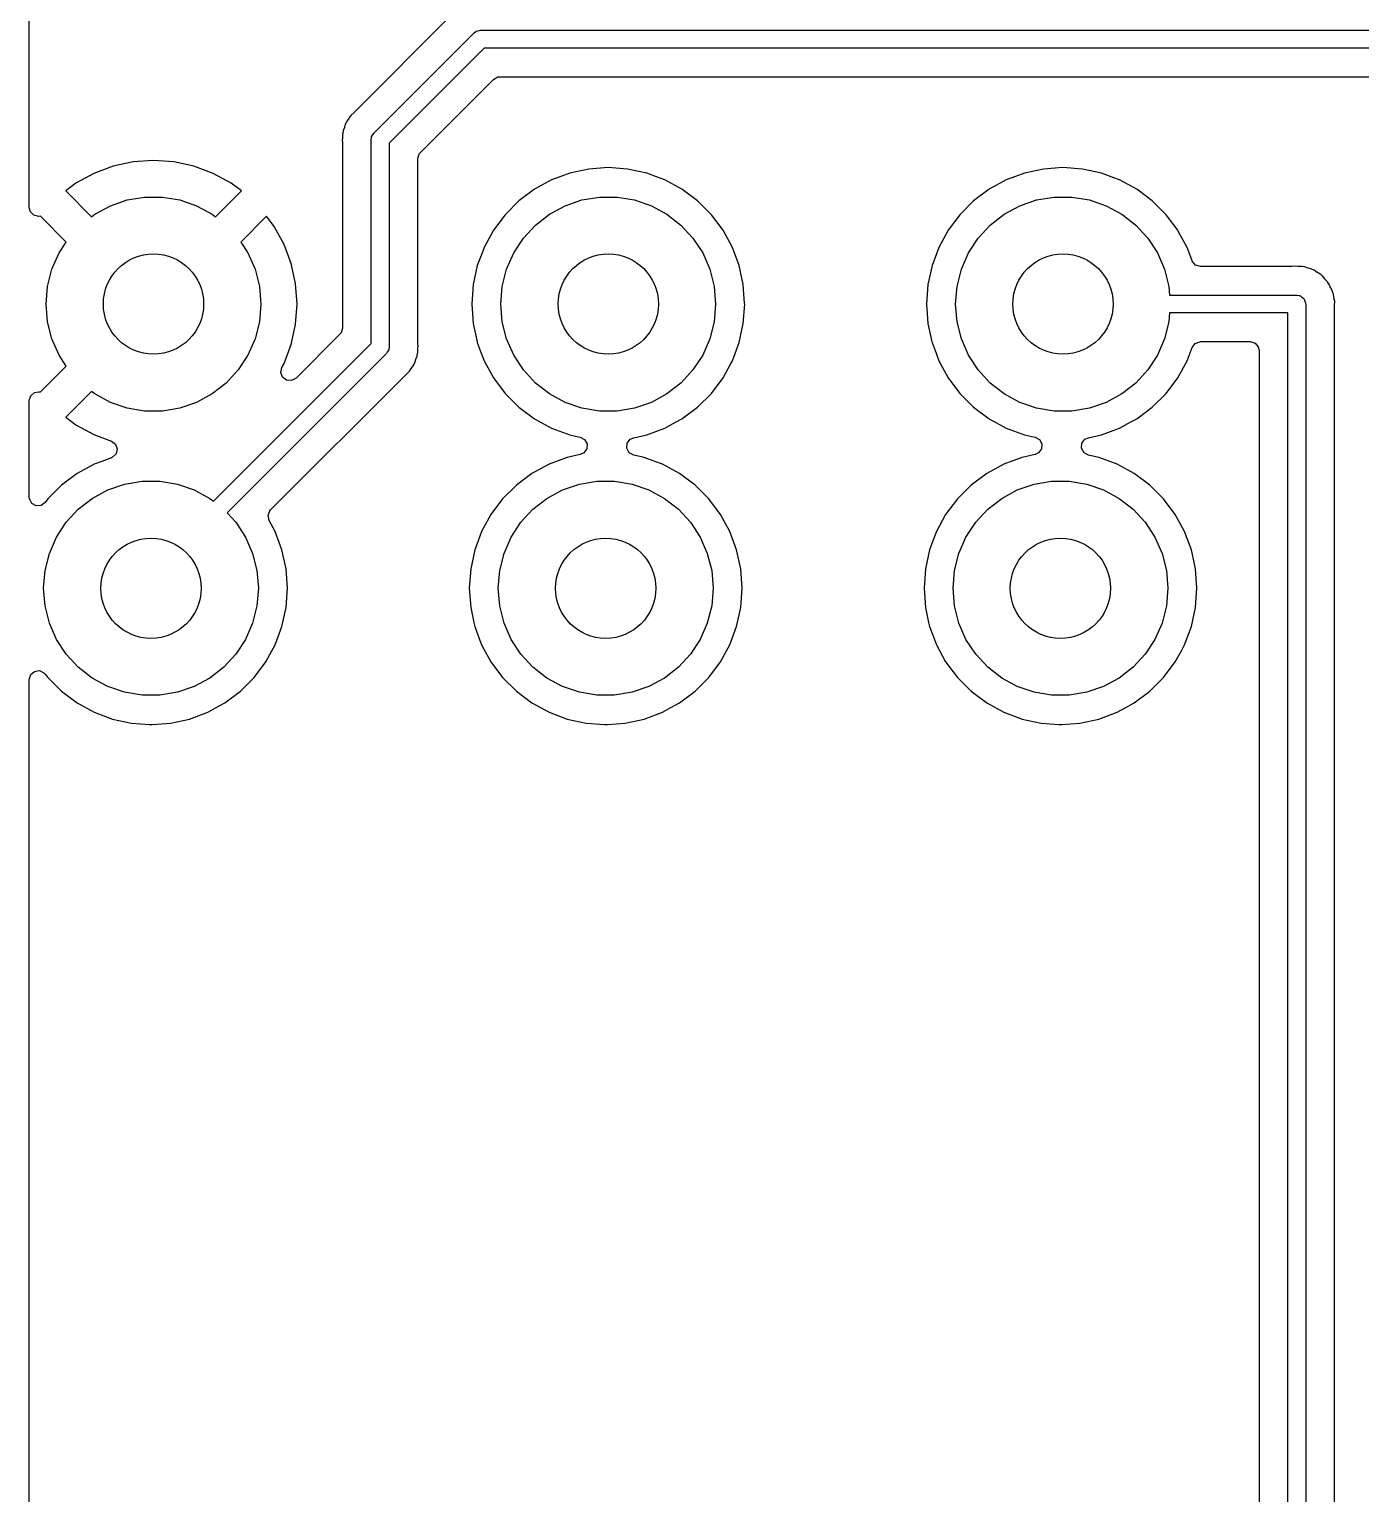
# Model space of a CAD drawing. Extents: x 0.79 to 7.48, y -4.92 to -0.79.
# Drawn here: x 0.787 to 1.519, y -4.237 to -3.432 of the extents above; entities that cross this region are included whole.
import ezdxf

# ---------------------------------------------------------------- set-up
doc = ezdxf.new("R2010")
doc.units = 0
doc.header["$MEASUREMENT"] = 0
doc.layers.add('BLACK', color=7, linetype='CONTINUOUS')

msp = doc.modelspace()

# ---------------------------------------------------------------- linework, layer by layer
at = {"layer": 'BLACK', "linetype": 'CONTINUOUS'}
for p, q in [((0.78742, -3.52958), (0.78742, -2.992)), ((1.01926, -3.42393), (0.96594, -3.47725)), ((0.97684, -3.48865), (1.03195, -3.43353)), ((1.03195, -3.43353), (1.03266, -3.433)), ((1.03266, -3.433), (1.03277, -3.43287)), ((1.03277, -3.43287), (1.03288, -3.43284)), ((1.03288, -3.43284), (1.03307, -3.43269)), ((1.03307, -3.43269), (1.03426, -3.43243)), ((1.03426, -3.43243), (1.03543, -3.43209)), ((1.03543, -3.43209), (1.55118, -3.43209)), ((1.03747, -3.44193), (0.98524, -3.49416)), ((1.54914, -3.44193), (1.03747, -3.44193)), ((1.00243, -3.49927), (1.04257, -3.45913)), ((1.04257, -3.45913), (1.04499, -3.45781)), ((1.04499, -3.45781), (1.04602, -3.4577)), ((1.04602, -3.4577), (1.54059, -3.4577)), ((0.96412, -3.47895), (0.96325, -3.48036)), ((0.96594, -3.47725), (0.96412, -3.47895)), ((0.96003, -3.48718), (0.95996, -3.48783)), ((0.96063, -3.48564), (0.96003, -3.48718)), ((0.96003, -3.48718), (0.96003, -3.48718)), ((0.96071, -3.4854), (0.96063, -3.48564)), ((0.96116, -3.48381), (0.96071, -3.4854)), ((0.9615, -3.48325), (0.96116, -3.48381)), ((0.96116, -3.48381), (0.96116, -3.48381)), ((0.96187, -3.4825), (0.9615, -3.48325)), ((0.96211, -3.48189), (0.96187, -3.4825)), ((0.96311, -3.48057), (0.96211, -3.48189)), ((0.96211, -3.48189), (0.96211, -3.48189)), ((0.96325, -3.48036), (0.96311, -3.48057)), ((0.95961, -3.49119), (0.95944, -3.49284)), ((0.95944, -3.49284), (0.95944, -3.49284)), ((0.95944, -3.49284), (0.95956, -3.49348)), ((0.95956, -3.49348), (0.95963, -3.49431)), ((0.95963, -3.49094), (0.95961, -3.49119)), ((0.9598, -3.48865), (0.95963, -3.48928)), ((0.95963, -3.48928), (0.95963, -3.49094)), ((0.95963, -3.49431), (0.95963, -3.59587)), ((0.95996, -3.48783), (0.9598, -3.48865)), ((0.97539, -3.49213), (0.97552, -3.49126)), ((0.97539, -3.60442), (0.97539, -3.49213)), ((0.97551, -3.49108), (0.97556, -3.49099)), ((0.97552, -3.49126), (0.97551, -3.49108)), ((0.97556, -3.49099), (0.97559, -3.49074)), ((0.97559, -3.49074), (0.97625, -3.48971)), ((0.97625, -3.48971), (0.97684, -3.48865)), ((0.98524, -3.49416), (0.98524, -3.60646)), ((1.001, -3.50272), (1.00178, -3.50008)), ((1.001, -3.60427), (1.001, -3.50272)), ((1.00178, -3.50008), (1.00243, -3.49927)), ((0.82291, -3.51087), (0.81303, -3.51627)), ((0.83347, -3.50693), (0.82291, -3.51087)), ((0.84447, -3.50454), (0.83347, -3.50693)), ((0.85571, -3.50374), (0.84447, -3.50454)), ((0.86694, -3.50454), (0.85571, -3.50374)), ((0.85571, -3.50374), (0.85571, -3.50374)), ((0.87795, -3.50693), (0.86694, -3.50454)), ((0.8885, -3.51087), (0.87795, -3.50693)), ((0.89839, -3.51627), (0.8885, -3.51087)), ((0.8885, -3.51087), (0.8885, -3.51087)), ((1.08457, -3.5107), (1.07956, -3.51257)), ((1.08458, -3.5107), (1.08457, -3.5107)), ((1.08457, -3.5107), (1.08457, -3.5107)), ((1.09503, -3.50843), (1.08458, -3.5107)), ((1.10571, -3.50766), (1.09503, -3.50843)), ((1.09503, -3.50843), (1.09503, -3.50843)), ((1.11638, -3.50843), (1.10571, -3.50766)), ((1.10571, -3.50766), (1.10571, -3.50766)), ((1.12684, -3.5107), (1.11638, -3.50843)), ((1.11638, -3.50843), (1.11638, -3.50843)), ((1.13374, -3.51328), (1.12684, -3.5107)), ((1.12684, -3.5107), (1.12684, -3.5107)), ((1.12684, -3.5107), (1.12684, -3.5107)), ((1.33457, -3.5107), (1.32956, -3.51257)), ((1.33458, -3.5107), (1.33457, -3.5107)), ((1.33457, -3.5107), (1.33457, -3.5107)), ((1.34503, -3.50843), (1.33458, -3.5107)), ((1.35571, -3.50766), (1.34503, -3.50843)), ((1.34503, -3.50843), (1.34503, -3.50843)), ((1.36638, -3.50843), (1.35571, -3.50766)), ((1.35571, -3.50766), (1.35571, -3.50766)), ((1.37684, -3.5107), (1.36638, -3.50843)), ((1.36638, -3.50843), (1.36638, -3.50843)), ((1.38374, -3.51328), (1.37684, -3.5107)), ((1.37684, -3.5107), (1.37684, -3.5107)), ((1.37684, -3.5107), (1.37684, -3.5107)), ((0.81303, -3.51627), (0.80742, -3.52047)), ((0.81303, -3.51627), (0.81303, -3.51627)), ((0.904, -3.52047), (0.89839, -3.51627)), ((0.89839, -3.51627), (0.89839, -3.51627)), ((1.07455, -3.51444), (1.06515, -3.51957)), ((1.07956, -3.51257), (1.07455, -3.51444)), ((1.13687, -3.51444), (1.13374, -3.51328)), ((1.14626, -3.51957), (1.13687, -3.51444)), ((1.13687, -3.51444), (1.13687, -3.51444)), ((1.32455, -3.51444), (1.31515, -3.51957)), ((1.32956, -3.51257), (1.32455, -3.51444)), ((1.38687, -3.51444), (1.38374, -3.51328)), ((1.39626, -3.51957), (1.38687, -3.51444)), ((1.38687, -3.51444), (1.38687, -3.51444)), ((0.80742, -3.52047), (0.80742, -3.52047)), ((0.80742, -3.52047), (0.8216, -3.53465)), ((0.83199, -3.5286), (0.84121, -3.52543)), ((0.84121, -3.52543), (0.85083, -3.52382)), ((0.85083, -3.52382), (0.86059, -3.52382)), ((0.86059, -3.52382), (0.87021, -3.52543)), ((0.87021, -3.52543), (0.87943, -3.5286)), ((0.88982, -3.53465), (0.904, -3.52047)), ((0.904, -3.52047), (0.904, -3.52047)), ((1.05658, -3.52599), (1.04902, -3.53355)), ((1.06515, -3.51957), (1.05658, -3.52599)), ((1.05658, -3.52599), (1.05658, -3.52599)), ((1.06515, -3.51957), (1.06515, -3.51957)), ((1.08199, -3.5286), (1.09121, -3.52543)), ((1.09121, -3.52543), (1.10083, -3.52382)), ((1.10083, -3.52382), (1.11059, -3.52382)), ((1.11059, -3.52382), (1.12021, -3.52543)), ((1.12021, -3.52543), (1.12943, -3.5286)), ((1.15483, -3.52599), (1.14626, -3.51957)), ((1.14626, -3.51957), (1.14626, -3.51957)), ((1.14626, -3.51957), (1.14626, -3.51957)), ((1.1624, -3.53355), (1.15483, -3.52599)), ((1.15483, -3.52599), (1.15483, -3.52599)), ((1.15483, -3.52599), (1.15483, -3.52599)), ((1.30658, -3.52599), (1.29902, -3.53355)), ((1.31515, -3.51957), (1.30658, -3.52599)), ((1.30658, -3.52599), (1.30658, -3.52599)), ((1.31515, -3.51957), (1.31515, -3.51957)), ((1.33199, -3.5286), (1.34121, -3.52543)), ((1.34121, -3.52543), (1.35083, -3.52382)), ((1.35083, -3.52382), (1.36059, -3.52382)), ((1.36059, -3.52382), (1.37021, -3.52543)), ((1.37021, -3.52543), (1.37943, -3.5286)), ((1.40483, -3.52599), (1.39626, -3.51957)), ((1.39626, -3.51957), (1.39626, -3.51957)), ((1.39626, -3.51957), (1.39626, -3.51957)), ((1.4124, -3.53355), (1.40483, -3.52599)), ((1.40483, -3.52599), (1.40483, -3.52599)), ((1.40483, -3.52599), (1.40483, -3.52599)), ((0.78802, -3.53192), (0.78742, -3.52958)), ((0.78996, -3.53386), (0.78802, -3.53192)), ((0.79265, -3.53445), (0.78996, -3.53386)), ((0.7935, -3.53439), (0.79265, -3.53445)), ((0.80769, -3.54858), (0.7935, -3.53439)), ((0.8216, -3.53465), (0.82341, -3.53324)), ((0.82341, -3.53324), (0.83199, -3.5286)), ((0.87943, -3.5286), (0.88801, -3.53324)), ((0.88801, -3.53324), (0.88982, -3.53465)), ((0.91792, -3.53439), (0.90373, -3.54858)), ((0.92212, -3.54), (0.91792, -3.53439)), ((1.04902, -3.53355), (1.0426, -3.54212)), ((1.04902, -3.53355), (1.04902, -3.53355)), ((1.06571, -3.53923), (1.07341, -3.53324)), ((1.07341, -3.53324), (1.08199, -3.5286)), ((1.12943, -3.5286), (1.13801, -3.53324)), ((1.13801, -3.53324), (1.14571, -3.53923)), ((1.16881, -3.54212), (1.1624, -3.53355)), ((1.1624, -3.53355), (1.1624, -3.53355)), ((1.1624, -3.53355), (1.1624, -3.53355)), ((1.29902, -3.53355), (1.2926, -3.54212)), ((1.29902, -3.53355), (1.29902, -3.53355)), ((1.31571, -3.53923), (1.32341, -3.53324)), ((1.32341, -3.53324), (1.33199, -3.5286)), ((1.37943, -3.5286), (1.38801, -3.53324)), ((1.38801, -3.53324), (1.39571, -3.53923)), ((1.41881, -3.54212), (1.4124, -3.53355)), ((1.4124, -3.53355), (1.4124, -3.53355)), ((1.4124, -3.53355), (1.4124, -3.53355)), ((0.92752, -3.54988), (0.92212, -3.54)), ((0.92212, -3.54), (0.92212, -3.54)), ((1.0426, -3.54212), (1.03747, -3.55151)), ((1.0426, -3.54212), (1.0426, -3.54212)), ((1.05911, -3.5464), (1.06571, -3.53923)), ((1.14571, -3.53923), (1.15231, -3.5464)), ((1.17394, -3.55151), (1.16881, -3.54212)), ((1.16881, -3.54212), (1.16881, -3.54212)), ((1.16881, -3.54212), (1.16881, -3.54212)), ((1.2926, -3.54212), (1.28747, -3.55151)), ((1.2926, -3.54212), (1.2926, -3.54212)), ((1.30911, -3.5464), (1.31571, -3.53923)), ((1.39571, -3.53923), (1.40231, -3.5464)), ((1.41945, -3.54328), (1.41881, -3.54212)), ((1.41881, -3.54212), (1.41881, -3.54212)), ((1.41881, -3.54212), (1.41881, -3.54212)), ((1.42394, -3.55152), (1.41945, -3.54328)), ((0.80377, -3.55457), (0.80769, -3.54858)), ((0.90373, -3.54858), (0.90765, -3.55457)), ((0.93145, -3.56044), (0.92752, -3.54988)), ((1.03747, -3.55151), (1.03613, -3.55512)), ((1.05377, -3.55457), (1.05911, -3.5464)), ((1.15231, -3.5464), (1.15765, -3.55457)), ((1.17394, -3.55152), (1.17394, -3.55151)), ((1.17394, -3.55151), (1.17394, -3.55151)), ((1.17768, -3.56154), (1.17394, -3.55152)), ((1.28747, -3.55151), (1.28613, -3.55512)), ((1.30377, -3.55457), (1.30911, -3.5464)), ((1.40231, -3.5464), (1.40765, -3.55457)), ((1.42653, -3.55845), (1.42394, -3.55152)), ((0.79985, -3.5635), (0.80377, -3.55457)), ((0.90765, -3.55457), (0.91156, -3.5635)), ((1.03613, -3.55512), (1.03373, -3.56154)), ((1.04985, -3.5635), (1.05377, -3.55457)), ((1.15765, -3.55457), (1.16156, -3.5635)), ((1.28613, -3.55512), (1.28373, -3.56154)), ((1.29985, -3.5635), (1.30377, -3.55457)), ((1.40765, -3.55457), (1.41156, -3.5635)), ((1.42667, -3.55881), (1.42653, -3.55845)), ((1.4268, -3.55913), (1.42667, -3.55881)), ((1.4286, -3.56121), (1.4268, -3.55913)), ((0.79746, -3.57296), (0.79985, -3.5635)), ((0.91156, -3.5635), (0.91396, -3.57296)), ((0.93385, -3.57144), (0.93145, -3.56044)), ((1.03373, -3.56154), (1.03146, -3.572)), ((1.03373, -3.56154), (1.03373, -3.56154)), ((1.03373, -3.56154), (1.03373, -3.56154)), ((1.04746, -3.57296), (1.04985, -3.5635)), ((1.16156, -3.5635), (1.16396, -3.57296)), ((1.17996, -3.572), (1.17768, -3.56154)), ((1.28373, -3.56154), (1.28146, -3.572)), ((1.28373, -3.56154), (1.28373, -3.56154)), ((1.28373, -3.56154), (1.28373, -3.56154)), ((1.29746, -3.57296), (1.29985, -3.5635)), ((1.41156, -3.5635), (1.41396, -3.57296)), ((1.43124, -3.56199), (1.4286, -3.56121)), ((1.48162, -3.56199), (1.43124, -3.56199)), ((1.48262, -3.56189), (1.48162, -3.56199)), ((1.48283, -3.56184), (1.48262, -3.56189)), ((1.48488, -3.56198), (1.48283, -3.56184)), ((1.48283, -3.56184), (1.48283, -3.56184)), ((1.48504, -3.56199), (1.48488, -3.56198)), ((1.4871, -3.56199), (1.48504, -3.56199)), ((1.4873, -3.56205), (1.4871, -3.56199)), ((1.4871, -3.56199), (1.4871, -3.56199)), ((1.48829, -3.56222), (1.4873, -3.56205)), ((1.4885, -3.56223), (1.48829, -3.56222)), ((1.49044, -3.56292), (1.4885, -3.56223)), ((1.4885, -3.56223), (1.4885, -3.56223)), ((1.4906, -3.56297), (1.49044, -3.56292)), ((1.49257, -3.56352), (1.4906, -3.56297)), ((1.49276, -3.56363), (1.49257, -3.56352)), ((1.49366, -3.56406), (1.49276, -3.56363)), ((1.49386, -3.56413), (1.49366, -3.56406)), ((1.49474, -3.56475), (1.49386, -3.56413)), ((1.49554, -3.56532), (1.49474, -3.56475)), ((1.49568, -3.56541), (1.49554, -3.56532)), ((1.49743, -3.56648), (1.49568, -3.56541)), ((1.49758, -3.56663), (1.49743, -3.56648)), ((1.49833, -3.56729), (1.49758, -3.56663)), ((1.49851, -3.56741), (1.49833, -3.56729)), ((1.4998, -3.56901), (1.49851, -3.56741)), ((1.49851, -3.56741), (1.49851, -3.56741)), ((1.49851, -3.56741), (1.49851, -3.56741)), ((0.79665, -3.58268), (0.79746, -3.57296)), ((0.91396, -3.57296), (0.91476, -3.58268)), ((0.93465, -3.58268), (0.93385, -3.57144)), ((1.03146, -3.572), (1.03069, -3.58268)), ((1.03146, -3.572), (1.03146, -3.572)), ((1.04665, -3.58268), (1.04746, -3.57296)), ((1.16396, -3.57296), (1.16476, -3.58268)), ((1.18032, -3.57704), (1.17996, -3.572)), ((1.28146, -3.572), (1.28069, -3.58268)), ((1.28146, -3.572), (1.28146, -3.572)), ((1.29665, -3.58268), (1.29746, -3.57296)), ((1.41396, -3.57296), (1.41436, -3.57776)), ((1.49991, -3.56913), (1.4998, -3.56901)), ((1.50131, -3.57063), (1.49991, -3.56913)), ((1.50141, -3.57082), (1.50131, -3.57063)), ((1.50196, -3.57166), (1.50141, -3.57082)), ((1.5021, -3.57183), (1.50196, -3.57166)), ((1.50267, -3.57315), (1.5021, -3.57183)), ((1.50291, -3.57371), (1.50267, -3.57315)), ((1.50298, -3.57386), (1.50291, -3.57371)), ((1.50393, -3.57568), (1.50298, -3.57386)), ((1.50397, -3.57588), (1.50393, -3.57568)), ((1.50397, -3.57589), (1.50397, -3.57588)), ((1.50428, -3.57685), (1.50397, -3.57589)), ((0.79746, -3.5924), (0.79665, -3.58268)), ((0.91476, -3.58268), (0.91396, -3.5924)), ((0.93385, -3.59391), (0.93465, -3.58268)), ((0.93465, -3.58268), (0.93465, -3.58268)), ((1.03069, -3.58268), (1.03069, -3.58268)), ((1.03069, -3.58268), (1.03146, -3.59335)), ((1.04746, -3.5924), (1.04665, -3.58268)), ((1.16476, -3.58268), (1.16396, -3.5924)), ((1.17996, -3.59335), (1.18072, -3.58268)), ((1.1807, -3.5824), (1.18032, -3.57704)), ((1.18072, -3.58268), (1.1807, -3.5824)), ((1.28069, -3.58268), (1.28069, -3.58268)), ((1.28069, -3.58268), (1.28146, -3.59335)), ((1.29746, -3.5924), (1.29665, -3.58268)), ((1.41436, -3.57776), (1.48425, -3.57776)), ((1.48425, -3.57776), (1.48564, -3.57796)), ((1.48564, -3.57796), (1.48594, -3.57815)), ((1.48594, -3.57815), (1.4863, -3.5782)), ((1.4863, -3.5782), (1.48709, -3.57889)), ((1.48709, -3.57889), (1.48797, -3.57945)), ((1.48797, -3.57945), (1.48812, -3.57978)), ((1.48812, -3.57978), (1.48839, -3.58002)), ((1.48839, -3.58002), (1.48869, -3.58102)), ((1.48869, -3.58102), (1.48912, -3.58198)), ((1.48912, -3.58198), (1.48907, -3.58233)), ((1.48907, -3.58233), (1.48917, -3.58268)), ((1.48917, -3.58268), (1.48917, -4.42913)), ((1.50436, -3.57704), (1.50428, -3.57685)), ((1.50464, -3.57908), (1.50436, -3.57704)), ((1.50467, -3.57924), (1.50464, -3.57908)), ((1.50509, -3.58125), (1.50467, -3.57924)), ((1.50494, -3.58347), (1.50495, -3.5833)), ((1.50494, -4.42695), (1.50494, -3.58347)), ((1.50495, -3.5833), (1.50509, -3.58125)), ((1.41436, -3.5876), (1.41396, -3.5924)), ((1.47933, -3.5876), (1.41436, -3.5876)), ((1.47933, -4.4271), (1.47933, -3.5876)), ((0.79985, -3.60185), (0.79746, -3.5924)), ((0.91396, -3.5924), (0.91156, -3.60185)), ((0.93145, -3.60492), (0.93385, -3.59391)), ((0.9582, -3.59932), (0.93405, -3.62347)), ((0.95885, -3.59851), (0.9582, -3.59932)), ((0.95963, -3.59587), (0.95885, -3.59851)), ((1.03146, -3.59335), (1.03146, -3.59335)), ((1.03146, -3.59335), (1.03364, -3.60338)), ((1.04985, -3.60185), (1.04746, -3.5924)), ((1.16396, -3.5924), (1.16156, -3.60185)), ((1.17768, -3.60381), (1.17996, -3.59335)), ((1.28146, -3.59335), (1.28146, -3.59335)), ((1.28146, -3.59335), (1.28364, -3.60338)), ((1.29985, -3.60185), (1.29746, -3.5924)), ((1.41396, -3.5924), (1.41156, -3.60185)), ((0.80377, -3.61078), (0.79985, -3.60185)), ((0.88868, -3.69113), (0.97539, -3.60442)), ((0.91156, -3.60185), (0.90765, -3.61078)), ((0.92752, -3.61547), (0.93145, -3.60492)), ((0.98504, -3.60785), (0.98438, -3.60887)), ((0.98507, -3.6076), (0.98504, -3.60785)), ((0.98512, -3.60751), (0.98507, -3.6076)), ((0.98524, -3.60646), (0.98511, -3.60733)), ((0.98511, -3.60733), (0.98512, -3.60751)), ((1.00107, -3.6051), (1.001, -3.60427)), ((1.001, -3.60764), (1.00102, -3.6074)), ((1.001, -3.6093), (1.001, -3.60764)), ((1.00102, -3.6074), (1.00106, -3.60698)), ((1.00106, -3.60698), (1.00119, -3.60575)), ((1.00119, -3.60575), (1.00107, -3.6051)), ((1.03364, -3.60338), (1.03373, -3.60381)), ((1.03373, -3.60381), (1.03594, -3.60972)), ((1.05377, -3.61078), (1.04985, -3.60185)), ((1.16156, -3.60185), (1.15765, -3.61078)), ((1.17394, -3.61384), (1.17768, -3.60381)), ((1.28364, -3.60338), (1.28373, -3.60381)), ((1.28373, -3.60381), (1.28594, -3.60972)), ((1.30377, -3.61078), (1.29985, -3.60185)), ((1.41156, -3.60185), (1.40765, -3.61078)), ((1.42394, -3.61384), (1.42667, -3.60654)), ((1.42667, -3.60654), (1.42831, -3.60434)), ((1.42831, -3.60434), (1.43089, -3.60338)), ((1.43089, -3.60338), (1.43124, -3.60337)), ((1.43124, -3.60337), (1.45868, -3.60337)), ((1.45868, -3.60337), (1.46132, -3.60414)), ((1.46132, -3.60414), (1.46312, -3.60622)), ((1.46312, -3.60622), (1.46356, -3.60825)), ((0.80769, -3.61678), (0.80377, -3.61078)), ((0.98379, -3.60994), (0.89619, -3.69755)), ((0.90765, -3.61078), (0.90231, -3.61895)), ((0.92631, -3.61767), (0.92752, -3.61547)), ((0.98438, -3.60887), (0.98379, -3.60994)), ((0.99852, -3.61669), (0.99876, -3.61608)), ((0.99876, -3.61608), (0.99913, -3.61534)), ((0.99913, -3.61534), (0.99947, -3.61478)), ((0.99947, -3.61478), (0.99992, -3.61318)), ((0.99992, -3.61318), (1, -3.61295)), ((1, -3.61295), (1.0006, -3.6114)), ((1.0006, -3.6114), (1.00067, -3.61075)), ((1.00067, -3.61075), (1.00083, -3.60993)), ((1.00083, -3.60993), (1.001, -3.6093)), ((1.03594, -3.60972), (1.03747, -3.61384)), ((1.03747, -3.61384), (1.0426, -3.62323)), ((1.05911, -3.61895), (1.05377, -3.61078)), ((1.15765, -3.61078), (1.15231, -3.61895)), ((1.16881, -3.62323), (1.17305, -3.61547)), ((1.17305, -3.61547), (1.17394, -3.61384)), ((1.17394, -3.61384), (1.17394, -3.61384)), ((1.17394, -3.61384), (1.17394, -3.61384)), ((1.28594, -3.60972), (1.28747, -3.61384)), ((1.28747, -3.61384), (1.2926, -3.62323)), ((1.30911, -3.61895), (1.30377, -3.61078)), ((1.40765, -3.61078), (1.40231, -3.61895)), ((1.41881, -3.62323), (1.42394, -3.61384)), ((1.46356, -3.60825), (1.46356, -4.41854)), ((0.7935, -3.63097), (0.80769, -3.61678)), ((0.90231, -3.61895), (0.89571, -3.62613)), ((0.92008, -3.69595), (0.99469, -3.62134)), ((0.92573, -3.62036), (0.92631, -3.61767)), ((0.92669, -3.62294), (0.92573, -3.62036)), ((0.92889, -3.62459), (0.92669, -3.62294)), ((0.93405, -3.62347), (0.93164, -3.62478)), ((0.99469, -3.62134), (0.99652, -3.61964)), ((0.99652, -3.61964), (0.99738, -3.61822)), ((0.99738, -3.61822), (0.99752, -3.61802)), ((0.99752, -3.61802), (0.99852, -3.61669)), ((1.0426, -3.62323), (1.0426, -3.62323)), ((1.0426, -3.62323), (1.0426, -3.62323)), ((1.0426, -3.62323), (1.04902, -3.6318)), ((1.06571, -3.62613), (1.05911, -3.61895)), ((1.15231, -3.61895), (1.14571, -3.62613)), ((1.1624, -3.6318), (1.16881, -3.62323)), ((1.2926, -3.62323), (1.2926, -3.62323)), ((1.2926, -3.62323), (1.2926, -3.62323)), ((1.2926, -3.62323), (1.29902, -3.6318)), ((1.31571, -3.62613), (1.30911, -3.61895)), ((1.40231, -3.61895), (1.39571, -3.62613)), ((1.4124, -3.6318), (1.41881, -3.62323)), ((0.7882, -3.63314), (0.79027, -3.63134)), ((0.79027, -3.63134), (0.79265, -3.63091)), ((0.79265, -3.63091), (0.7935, -3.63097)), ((0.8216, -3.63071), (0.80742, -3.64489)), ((0.82341, -3.63212), (0.8216, -3.63071)), ((0.83199, -3.63676), (0.82341, -3.63212)), ((0.88801, -3.63212), (0.87943, -3.63676)), ((0.89571, -3.62613), (0.88801, -3.63212)), ((0.93164, -3.62478), (0.92889, -3.62459)), ((1.04902, -3.6318), (1.04902, -3.6318)), ((1.04902, -3.6318), (1.04902, -3.6318)), ((1.04902, -3.6318), (1.05658, -3.63937)), ((1.07341, -3.63212), (1.06571, -3.62613)), ((1.08199, -3.63676), (1.07341, -3.63212)), ((1.13801, -3.63212), (1.12943, -3.63676)), ((1.14571, -3.62613), (1.13801, -3.63212)), ((1.15483, -3.63937), (1.1624, -3.6318)), ((1.29902, -3.6318), (1.29902, -3.6318)), ((1.29902, -3.6318), (1.29902, -3.6318)), ((1.29902, -3.6318), (1.30658, -3.63937)), ((1.32341, -3.63212), (1.31571, -3.62613)), ((1.33199, -3.63676), (1.32341, -3.63212)), ((1.38801, -3.63212), (1.37943, -3.63676)), ((1.39571, -3.62613), (1.38801, -3.63212)), ((1.40483, -3.63937), (1.4124, -3.6318)), ((0.78742, -3.63578), (0.7882, -3.63314)), ((0.78742, -3.68883), (0.78742, -3.63578)), ((0.84121, -3.63993), (0.83199, -3.63676)), ((0.85083, -3.64153), (0.84121, -3.63993)), ((0.87021, -3.63993), (0.86059, -3.64153)), ((0.87943, -3.63676), (0.87021, -3.63993)), ((1.05658, -3.63937), (1.05658, -3.63937)), ((1.05658, -3.63937), (1.05658, -3.63937)), ((1.05658, -3.63937), (1.06515, -3.64578)), ((1.09121, -3.63993), (1.08199, -3.63676)), ((1.10083, -3.64153), (1.09121, -3.63993)), ((1.12021, -3.63993), (1.11059, -3.64153)), ((1.12943, -3.63676), (1.12021, -3.63993)), ((1.14626, -3.64578), (1.15483, -3.63937)), ((1.30658, -3.63937), (1.30658, -3.63937)), ((1.30658, -3.63937), (1.30658, -3.63937)), ((1.30658, -3.63937), (1.31515, -3.64578)), ((1.34121, -3.63993), (1.33199, -3.63676)), ((1.35083, -3.64153), (1.34121, -3.63993)), ((1.37021, -3.63993), (1.36059, -3.64153)), ((1.37943, -3.63676), (1.37021, -3.63993)), ((1.39626, -3.64578), (1.40483, -3.63937)), ((0.80742, -3.64489), (0.80742, -3.64489)), ((0.80742, -3.64489), (0.81303, -3.64909)), ((0.86059, -3.64153), (0.85083, -3.64153)), ((1.06515, -3.64578), (1.06515, -3.64578)), ((1.06515, -3.64578), (1.06515, -3.64578)), ((1.06515, -3.64578), (1.07455, -3.65091)), ((1.11059, -3.64153), (1.10083, -3.64153)), ((1.13687, -3.65091), (1.1431, -3.64751)), ((1.1431, -3.64751), (1.14626, -3.64578)), ((1.31515, -3.64578), (1.31515, -3.64578)), ((1.31515, -3.64578), (1.31515, -3.64578)), ((1.31515, -3.64578), (1.32455, -3.65091)), ((1.36059, -3.64153), (1.35083, -3.64153)), ((1.38687, -3.65091), (1.3931, -3.64751)), ((1.3931, -3.64751), (1.39626, -3.64578)), ((0.81303, -3.64909), (0.81303, -3.64909)), ((0.81303, -3.64909), (0.82291, -3.65448)), ((0.82291, -3.65448), (0.82291, -3.65448)), ((0.82291, -3.65448), (0.83257, -3.65809)), ((1.07455, -3.65091), (1.07455, -3.65091)), ((1.07455, -3.65091), (1.07455, -3.65091)), ((1.07455, -3.65091), (1.07455, -3.65091)), ((1.07455, -3.65091), (1.08457, -3.65465)), ((1.08457, -3.65465), (1.08775, -3.65534)), ((1.08775, -3.65534), (1.09034, -3.65591)), ((1.09034, -3.65591), (1.09275, -3.65722)), ((1.11781, -3.65707), (1.1197, -3.65621)), ((1.1197, -3.65621), (1.12684, -3.65465)), ((1.12684, -3.65465), (1.13687, -3.65091)), ((1.13687, -3.65091), (1.13687, -3.65091)), ((1.13687, -3.65091), (1.13687, -3.65091)), ((1.32455, -3.65091), (1.32455, -3.65091)), ((1.32455, -3.65091), (1.32455, -3.65091)), ((1.32455, -3.65091), (1.32455, -3.65091)), ((1.32455, -3.65091), (1.33457, -3.65465)), ((1.33457, -3.65465), (1.33775, -3.65534)), ((1.33775, -3.65534), (1.34034, -3.65591)), ((1.34034, -3.65591), (1.34275, -3.65722)), ((1.36781, -3.65707), (1.3697, -3.65621)), ((1.3697, -3.65621), (1.37684, -3.65465)), ((1.37684, -3.65465), (1.38687, -3.65091)), ((1.38687, -3.65091), (1.38687, -3.65091)), ((1.38687, -3.65091), (1.38687, -3.65091)), ((0.83257, -3.65809), (0.83477, -3.65973)), ((0.83477, -3.65973), (0.83574, -3.66231)), ((0.83574, -3.66231), (0.83515, -3.665)), ((1.09388, -3.66238), (1.09223, -3.66459)), ((1.09275, -3.65722), (1.09407, -3.65964)), ((1.09407, -3.65964), (1.09388, -3.66238)), ((1.11597, -3.66201), (1.11616, -3.65927)), ((1.11729, -3.66443), (1.11597, -3.66201)), ((1.11616, -3.65927), (1.11781, -3.65707)), ((1.1197, -3.66575), (1.11729, -3.66443)), ((1.34388, -3.66238), (1.34223, -3.66459)), ((1.34275, -3.65722), (1.34407, -3.65964)), ((1.34407, -3.65964), (1.34388, -3.66238)), ((1.36597, -3.66201), (1.36616, -3.65927)), ((1.36729, -3.66443), (1.36597, -3.66201)), ((1.36616, -3.65927), (1.36781, -3.65707)), ((1.3697, -3.66575), (1.36729, -3.66443)), ((0.82317, -3.67074), (0.81378, -3.67587)), ((0.82721, -3.66923), (0.82317, -3.67074)), ((0.83257, -3.66723), (0.82721, -3.66923)), ((0.8332, -3.66694), (0.83257, -3.66723)), ((0.83515, -3.665), (0.8332, -3.66694)), ((1.07317, -3.67074), (1.06378, -3.67587)), ((1.07818, -3.66887), (1.07317, -3.67074)), ((1.0832, -3.667), (1.07818, -3.66887)), ((1.09034, -3.66545), (1.0832, -3.667)), ((1.0832, -3.667), (1.0832, -3.667)), ((1.0832, -3.667), (1.0832, -3.667)), ((1.09223, -3.66459), (1.09034, -3.66545)), ((1.12546, -3.667), (1.1197, -3.66575)), ((1.13197, -3.66943), (1.12546, -3.667)), ((1.12546, -3.667), (1.12546, -3.667)), ((1.12546, -3.667), (1.12546, -3.667)), ((1.13549, -3.67074), (1.13197, -3.66943)), ((1.14489, -3.67587), (1.13549, -3.67074)), ((1.13549, -3.67074), (1.13549, -3.67074)), ((1.32317, -3.67074), (1.31378, -3.67587)), ((1.32818, -3.66887), (1.32317, -3.67074)), ((1.3332, -3.667), (1.32818, -3.66887)), ((1.34034, -3.66545), (1.3332, -3.667)), ((1.3332, -3.667), (1.3332, -3.667)), ((1.3332, -3.667), (1.3332, -3.667)), ((1.34223, -3.66459), (1.34034, -3.66545)), ((1.37546, -3.667), (1.3697, -3.66575)), ((1.38197, -3.66943), (1.37546, -3.667)), ((1.37546, -3.667), (1.37546, -3.667)), ((1.37546, -3.667), (1.37546, -3.667)), ((1.38549, -3.67074), (1.38197, -3.66943)), ((1.39489, -3.67587), (1.38549, -3.67074)), ((1.38549, -3.67074), (1.38549, -3.67074)), ((0.81378, -3.67587), (0.80521, -3.68228)), ((0.81378, -3.67587), (0.81378, -3.67587)), ((0.83983, -3.68173), (0.84945, -3.68012)), ((0.84945, -3.68012), (0.85921, -3.68012)), ((0.85921, -3.68012), (0.86883, -3.68173)), ((1.06378, -3.67587), (1.05521, -3.68228)), ((1.06378, -3.67587), (1.06378, -3.67587)), ((1.08983, -3.68173), (1.09945, -3.68012)), ((1.09945, -3.68012), (1.10921, -3.68012)), ((1.10921, -3.68012), (1.11883, -3.68173)), ((1.15345, -3.68228), (1.14489, -3.67587)), ((1.14489, -3.67587), (1.14489, -3.67587)), ((1.14489, -3.67587), (1.14489, -3.67587)), ((1.31378, -3.67587), (1.30521, -3.68228)), ((1.31378, -3.67587), (1.31378, -3.67587)), ((1.33983, -3.68173), (1.34945, -3.68012)), ((1.34945, -3.68012), (1.35921, -3.68012)), ((1.35921, -3.68012), (1.36883, -3.68173)), ((1.40345, -3.68228), (1.39489, -3.67587)), ((1.39489, -3.67587), (1.39489, -3.67587)), ((1.39489, -3.67587), (1.39489, -3.67587)), ((0.80521, -3.68228), (0.79764, -3.68985)), ((0.80521, -3.68228), (0.80521, -3.68228)), ((0.82203, -3.68954), (0.83061, -3.6849)), ((0.83061, -3.6849), (0.83983, -3.68173)), ((0.86883, -3.68173), (0.87805, -3.6849)), ((0.87805, -3.6849), (0.88663, -3.68954)), ((1.05521, -3.68228), (1.04764, -3.68985)), ((1.05521, -3.68228), (1.05521, -3.68228)), ((1.07203, -3.68954), (1.08061, -3.6849)), ((1.08061, -3.6849), (1.08983, -3.68173)), ((1.11883, -3.68173), (1.12805, -3.6849)), ((1.12805, -3.6849), (1.13663, -3.68954)), ((1.16102, -3.68985), (1.15345, -3.68228)), ((1.15345, -3.68228), (1.15345, -3.68228)), ((1.15345, -3.68228), (1.15345, -3.68228)), ((1.30521, -3.68228), (1.29764, -3.68985)), ((1.30521, -3.68228), (1.30521, -3.68228)), ((1.32203, -3.68954), (1.33061, -3.6849)), ((1.33061, -3.6849), (1.33983, -3.68173)), ((1.36883, -3.68173), (1.37805, -3.6849)), ((1.37805, -3.6849), (1.38663, -3.68954)), ((1.41102, -3.68985), (1.40345, -3.68228)), ((1.40345, -3.68228), (1.40345, -3.68228)), ((1.40345, -3.68228), (1.40345, -3.68228)), ((0.78753, -3.68987), (0.78742, -3.68883)), ((0.78885, -3.69229), (0.78753, -3.68987)), ((0.79126, -3.6936), (0.78885, -3.69229)), ((0.79401, -3.69341), (0.79126, -3.6936)), ((0.79621, -3.69176), (0.79401, -3.69341)), ((0.79764, -3.68985), (0.79621, -3.69176)), ((0.79764, -3.68985), (0.79764, -3.68985)), ((0.80773, -3.7027), (0.81433, -3.69553)), ((0.81433, -3.69553), (0.82203, -3.68954)), ((0.88663, -3.68954), (0.88868, -3.69113)), ((0.91866, -3.69905), (0.91963, -3.69648)), ((0.91963, -3.69648), (0.92008, -3.69595)), ((1.04764, -3.68985), (1.04122, -3.69842)), ((1.04764, -3.68985), (1.04764, -3.68985)), ((1.05773, -3.7027), (1.06433, -3.69553)), ((1.06433, -3.69553), (1.07203, -3.68954)), ((1.13663, -3.68954), (1.14433, -3.69553)), ((1.14433, -3.69553), (1.15093, -3.7027)), ((1.16744, -3.69842), (1.16102, -3.68985)), ((1.16102, -3.68985), (1.16102, -3.68985)), ((1.16102, -3.68985), (1.16102, -3.68985)), ((1.29764, -3.68985), (1.29122, -3.69842)), ((1.29764, -3.68985), (1.29764, -3.68985)), ((1.30773, -3.7027), (1.31433, -3.69553)), ((1.31433, -3.69553), (1.32203, -3.68954)), ((1.38663, -3.68954), (1.39433, -3.69553)), ((1.39433, -3.69553), (1.40093, -3.7027)), ((1.41744, -3.69842), (1.41102, -3.68985)), ((1.41102, -3.68985), (1.41102, -3.68985)), ((1.41102, -3.68985), (1.41102, -3.68985)), ((0.80239, -3.71087), (0.80773, -3.7027)), ((0.89619, -3.69755), (0.90093, -3.7027)), ((0.90093, -3.7027), (0.90627, -3.71087)), ((0.91925, -3.70174), (0.91866, -3.69905)), ((0.92257, -3.70781), (0.91925, -3.70174)), ((1.04122, -3.69842), (1.0361, -3.70781)), ((1.04122, -3.69842), (1.04122, -3.69842)), ((1.05239, -3.71087), (1.05773, -3.7027)), ((1.15093, -3.7027), (1.15627, -3.71087)), ((1.17257, -3.70781), (1.16744, -3.69842)), ((1.16744, -3.69842), (1.16744, -3.69842)), ((1.16744, -3.69842), (1.16744, -3.69842)), ((1.29122, -3.69842), (1.2861, -3.70781)), ((1.29122, -3.69842), (1.29122, -3.69842)), ((1.30239, -3.71087), (1.30773, -3.7027)), ((1.40093, -3.7027), (1.40627, -3.71087)), ((1.42257, -3.70781), (1.41744, -3.69842)), ((1.41744, -3.69842), (1.41744, -3.69842)), ((1.41744, -3.69842), (1.41744, -3.69842)), ((0.79848, -3.7198), (0.80239, -3.71087)), ((0.90627, -3.71087), (0.91019, -3.7198)), ((0.92631, -3.71784), (0.92257, -3.70781)), ((1.0361, -3.70781), (1.03423, -3.71283)), ((1.04848, -3.7198), (1.05239, -3.71087)), ((1.15627, -3.71087), (1.16019, -3.7198)), ((1.17631, -3.71784), (1.17257, -3.70781)), ((1.17257, -3.70781), (1.17257, -3.70781)), ((1.17257, -3.70781), (1.17257, -3.70781)), ((1.2861, -3.70781), (1.28423, -3.71283)), ((1.29848, -3.7198), (1.30239, -3.71087)), ((1.40627, -3.71087), (1.41019, -3.7198)), ((1.42631, -3.71784), (1.42257, -3.70781)), ((1.42257, -3.70781), (1.42257, -3.70781)), ((1.42257, -3.70781), (1.42257, -3.70781)), ((0.79608, -3.72926), (0.79848, -3.7198)), ((0.91019, -3.7198), (0.91258, -3.72926)), ((0.92858, -3.7283), (0.92631, -3.71784)), ((1.03236, -3.71784), (1.03008, -3.7283)), ((1.03423, -3.71283), (1.03236, -3.71784)), ((1.03236, -3.71784), (1.03236, -3.71784)), ((1.03236, -3.71784), (1.03236, -3.71784)), ((1.04608, -3.72926), (1.04848, -3.7198)), ((1.16019, -3.7198), (1.16258, -3.72926)), ((1.17858, -3.7283), (1.17631, -3.71784)), ((1.28236, -3.71784), (1.28008, -3.7283)), ((1.28423, -3.71283), (1.28236, -3.71784)), ((1.28236, -3.71784), (1.28236, -3.71784)), ((1.28236, -3.71784), (1.28236, -3.71784)), ((1.29608, -3.72926), (1.29848, -3.7198)), ((1.41019, -3.7198), (1.41258, -3.72926)), ((1.42858, -3.7283), (1.42631, -3.71784)), ((0.92934, -3.73898), (0.92858, -3.7283)), ((1.03008, -3.7283), (1.02932, -3.73898)), ((1.03008, -3.7283), (1.03008, -3.7283)), ((1.17934, -3.73898), (1.17858, -3.7283)), ((1.28008, -3.7283), (1.27932, -3.73898)), ((1.28008, -3.7283), (1.28008, -3.7283)), ((1.42934, -3.73898), (1.42858, -3.7283)), ((0.79528, -3.73898), (0.79608, -3.72926)), ((0.91258, -3.72926), (0.91339, -3.73898)), ((1.04528, -3.73898), (1.04608, -3.72926)), ((1.16258, -3.72926), (1.16339, -3.73898)), ((1.29528, -3.73898), (1.29608, -3.72926)), ((1.41258, -3.72926), (1.41339, -3.73898)), ((0.79608, -3.7487), (0.79528, -3.73898)), ((0.91339, -3.73898), (0.91258, -3.7487)), ((0.92858, -3.74965), (0.92934, -3.73898)), ((0.92934, -3.73898), (0.92934, -3.73898)), ((1.02932, -3.73898), (1.02932, -3.73898)), ((1.02932, -3.73898), (1.03008, -3.74965)), ((1.04608, -3.7487), (1.04528, -3.73898)), ((1.16339, -3.73898), (1.16258, -3.7487)), ((1.17858, -3.74965), (1.17934, -3.73898)), ((1.27932, -3.73898), (1.27932, -3.73898)), ((1.27932, -3.73898), (1.28008, -3.74965)), ((1.29608, -3.7487), (1.29528, -3.73898)), ((1.41339, -3.73898), (1.41258, -3.7487)), ((1.42858, -3.74965), (1.42934, -3.73898)), ((0.79848, -3.75815), (0.79608, -3.7487)), ((0.91258, -3.7487), (0.91019, -3.75815)), ((0.92631, -3.76011), (0.92858, -3.74965)), ((1.03008, -3.74965), (1.03008, -3.74965)), ((1.03008, -3.74965), (1.03185, -3.75778)), ((1.04848, -3.75815), (1.04608, -3.7487)), ((1.16258, -3.7487), (1.16019, -3.75815)), ((1.17631, -3.76011), (1.17858, -3.74965)), ((1.28008, -3.74965), (1.28008, -3.74965)), ((1.28008, -3.74965), (1.28185, -3.75778)), ((1.29848, -3.75815), (1.29608, -3.7487)), ((1.41258, -3.7487), (1.41019, -3.75815)), ((1.42631, -3.76011), (1.42858, -3.74965)), ((0.80239, -3.76708), (0.79848, -3.75815)), ((0.91019, -3.75815), (0.90627, -3.76708)), ((0.92257, -3.77014), (0.92631, -3.76011)), ((1.03185, -3.75778), (1.03236, -3.76011)), ((1.03236, -3.76011), (1.03502, -3.76724)), ((1.05239, -3.76708), (1.04848, -3.75815)), ((1.16019, -3.75815), (1.15627, -3.76708)), ((1.17257, -3.77014), (1.17631, -3.76011)), ((1.28185, -3.75778), (1.28236, -3.76011)), ((1.28236, -3.76011), (1.28502, -3.76724)), ((1.30239, -3.76708), (1.29848, -3.75815)), ((1.41019, -3.75815), (1.40627, -3.76708)), ((1.42257, -3.77014), (1.42631, -3.76011)), ((0.80773, -3.77525), (0.80239, -3.76708)), ((0.90627, -3.76708), (0.90093, -3.77525)), ((1.03502, -3.76724), (1.0361, -3.77014)), ((1.05773, -3.77525), (1.05239, -3.76708)), ((1.15627, -3.76708), (1.15093, -3.77525)), ((1.28502, -3.76724), (1.2861, -3.77014)), ((1.30773, -3.77525), (1.30239, -3.76708)), ((1.40627, -3.76708), (1.40093, -3.77525)), ((0.81433, -3.78242), (0.80773, -3.77525)), ((0.90093, -3.77525), (0.89433, -3.78242)), ((0.91744, -3.77953), (0.92082, -3.77333)), ((0.92082, -3.77333), (0.92257, -3.77014)), ((0.92257, -3.77014), (0.92257, -3.77014)), ((0.92257, -3.77014), (0.92257, -3.77014)), ((1.0361, -3.77014), (1.04122, -3.77953)), ((1.06433, -3.78242), (1.05773, -3.77525)), ((1.15093, -3.77525), (1.14433, -3.78242)), ((1.16744, -3.77953), (1.17082, -3.77333)), ((1.17082, -3.77333), (1.17257, -3.77014)), ((1.17257, -3.77014), (1.17257, -3.77014)), ((1.17257, -3.77014), (1.17257, -3.77014)), ((1.2861, -3.77014), (1.29122, -3.77953)), ((1.31433, -3.78242), (1.30773, -3.77525)), ((1.40093, -3.77525), (1.39433, -3.78242)), ((1.41744, -3.77953), (1.42082, -3.77333)), ((1.42082, -3.77333), (1.42257, -3.77014)), ((1.42257, -3.77014), (1.42257, -3.77014)), ((1.42257, -3.77014), (1.42257, -3.77014)), ((0.7882, -3.78648), (0.79027, -3.78468)), ((0.79027, -3.78468), (0.793, -3.78429)), ((0.793, -3.78429), (0.7955, -3.78543)), ((0.82203, -3.78842), (0.81433, -3.78242)), ((0.89433, -3.78242), (0.88663, -3.78842)), ((0.91102, -3.7881), (0.91744, -3.77953)), ((1.04122, -3.77953), (1.04122, -3.77953)), ((1.04122, -3.77953), (1.04122, -3.77953)), ((1.04122, -3.77953), (1.04764, -3.7881)), ((1.07203, -3.78842), (1.06433, -3.78242)), ((1.14433, -3.78242), (1.13663, -3.78842)), ((1.16102, -3.7881), (1.16744, -3.77953)), ((1.29122, -3.77953), (1.29122, -3.77953)), ((1.29122, -3.77953), (1.29122, -3.77953)), ((1.29122, -3.77953), (1.29764, -3.7881)), ((1.32203, -3.78842), (1.31433, -3.78242)), ((1.39433, -3.78242), (1.38663, -3.78842)), ((1.41102, -3.7881), (1.41744, -3.77953)), ((0.78742, -3.78912), (0.7882, -3.78648)), ((0.78742, -4.32476), (0.78742, -3.78912)), ((0.7955, -3.78543), (0.79621, -3.78619)), ((0.79621, -3.78619), (0.79764, -3.7881)), ((0.79764, -3.7881), (0.79764, -3.7881)), ((0.79764, -3.7881), (0.80521, -3.79567)), ((0.83061, -3.79306), (0.82203, -3.78842)), ((0.83983, -3.79622), (0.83061, -3.79306)), ((0.87805, -3.79306), (0.86883, -3.79622)), ((0.88663, -3.78842), (0.87805, -3.79306)), ((0.90345, -3.79567), (0.91102, -3.7881)), ((1.04764, -3.7881), (1.04764, -3.7881)), ((1.04764, -3.7881), (1.04764, -3.7881)), ((1.04764, -3.7881), (1.05521, -3.79567)), ((1.08061, -3.79306), (1.07203, -3.78842)), ((1.08983, -3.79622), (1.08061, -3.79306)), ((1.12805, -3.79306), (1.11883, -3.79622)), ((1.13663, -3.78842), (1.12805, -3.79306)), ((1.15345, -3.79567), (1.16102, -3.7881)), ((1.29764, -3.7881), (1.29764, -3.7881)), ((1.29764, -3.7881), (1.29764, -3.7881)), ((1.29764, -3.7881), (1.30521, -3.79567)), ((1.33061, -3.79306), (1.32203, -3.78842)), ((1.33983, -3.79622), (1.33061, -3.79306)), ((1.37805, -3.79306), (1.36883, -3.79622)), ((1.38663, -3.78842), (1.37805, -3.79306)), ((1.40345, -3.79567), (1.41102, -3.7881)), ((0.80521, -3.79567), (0.80521, -3.79567)), ((0.80521, -3.79567), (0.80521, -3.79567)), ((0.80521, -3.79567), (0.81378, -3.80208)), ((0.84945, -3.79783), (0.83983, -3.79622)), ((0.85921, -3.79783), (0.84945, -3.79783)), ((0.86883, -3.79622), (0.85921, -3.79783)), ((0.89489, -3.80208), (0.90345, -3.79567)), ((1.05521, -3.79567), (1.05521, -3.79567)), ((1.05521, -3.79567), (1.05521, -3.79567)), ((1.05521, -3.79567), (1.06378, -3.80208)), ((1.09945, -3.79783), (1.08983, -3.79622)), ((1.10921, -3.79783), (1.09945, -3.79783)), ((1.11883, -3.79622), (1.10921, -3.79783)), ((1.14489, -3.80208), (1.15345, -3.79567)), ((1.30521, -3.79567), (1.30521, -3.79567)), ((1.30521, -3.79567), (1.30521, -3.79567)), ((1.30521, -3.79567), (1.31378, -3.80208)), ((1.34945, -3.79783), (1.33983, -3.79622)), ((1.35921, -3.79783), (1.34945, -3.79783)), ((1.36883, -3.79622), (1.35921, -3.79783)), ((1.39489, -3.80208), (1.40345, -3.79567)), ((0.81378, -3.80208), (0.81378, -3.80208)), ((0.81378, -3.80208), (0.81378, -3.80208)), ((0.81378, -3.80208), (0.82317, -3.80721)), ((0.82317, -3.80721), (0.82317, -3.80721)), ((0.82317, -3.80721), (0.82317, -3.80721)), ((0.82317, -3.80721), (0.82317, -3.80721)), ((0.82317, -3.80721), (0.8332, -3.81095)), ((0.87547, -3.81095), (0.88549, -3.80721)), ((0.88549, -3.80721), (0.89019, -3.80465)), ((0.88549, -3.80721), (0.88549, -3.80721)), ((0.88549, -3.80721), (0.88549, -3.80721)), ((0.89019, -3.80465), (0.89489, -3.80208)), ((1.06378, -3.80208), (1.06378, -3.80208)), ((1.06378, -3.80208), (1.06378, -3.80208)), ((1.06378, -3.80208), (1.07317, -3.80721)), ((1.07317, -3.80721), (1.07317, -3.80721)), ((1.07317, -3.80721), (1.07317, -3.80721)), ((1.07317, -3.80721), (1.07317, -3.80721)), ((1.07317, -3.80721), (1.0832, -3.81095)), ((1.12546, -3.81095), (1.13549, -3.80721)), ((1.13549, -3.80721), (1.14019, -3.80465)), ((1.13549, -3.80721), (1.13549, -3.80721)), ((1.13549, -3.80721), (1.13549, -3.80721)), ((1.14019, -3.80465), (1.14489, -3.80208)), ((1.31378, -3.80208), (1.31378, -3.80208)), ((1.31378, -3.80208), (1.31378, -3.80208)), ((1.31378, -3.80208), (1.32317, -3.80721)), ((1.32317, -3.80721), (1.32317, -3.80721)), ((1.32317, -3.80721), (1.32317, -3.80721)), ((1.32317, -3.80721), (1.32317, -3.80721)), ((1.32317, -3.80721), (1.3332, -3.81095)), ((1.37546, -3.81095), (1.38549, -3.80721)), ((1.38549, -3.80721), (1.39019, -3.80465)), ((1.38549, -3.80721), (1.38549, -3.80721)), ((1.38549, -3.80721), (1.38549, -3.80721)), ((1.39019, -3.80465), (1.39489, -3.80208)), ((0.8332, -3.81095), (0.84366, -3.81323)), ((0.84366, -3.81323), (0.85357, -3.81394)), ((0.85357, -3.81394), (0.85433, -3.81399)), ((0.85433, -3.81399), (0.85504, -3.81394)), ((0.85433, -3.81399), (0.85433, -3.81399)), ((0.85433, -3.81399), (0.85433, -3.81399)), ((0.85504, -3.81394), (0.86501, -3.81323)), ((0.86501, -3.81323), (0.87547, -3.81095)), ((1.0832, -3.81095), (1.09366, -3.81323)), ((1.09366, -3.81323), (1.10357, -3.81394)), ((1.10357, -3.81394), (1.10433, -3.81399)), ((1.10433, -3.81399), (1.10504, -3.81394)), ((1.10433, -3.81399), (1.10433, -3.81399)), ((1.10433, -3.81399), (1.10433, -3.81399)), ((1.10504, -3.81394), (1.11501, -3.81323)), ((1.11501, -3.81323), (1.12546, -3.81095)), ((1.3332, -3.81095), (1.34366, -3.81323)), ((1.34366, -3.81323), (1.35357, -3.81394)), ((1.35357, -3.81394), (1.35433, -3.81399)), ((1.35433, -3.81399), (1.35504, -3.81394)), ((1.35433, -3.81399), (1.35433, -3.81399)), ((1.35433, -3.81399), (1.35433, -3.81399)), ((1.35504, -3.81394), (1.36501, -3.81323)), ((1.36501, -3.81323), (1.37546, -3.81095))]:
    msp.add_line(p, q, dxfattribs=at)
at = {"layer": 'BLACK'}
for centre in [(0.85571, -3.58268), (1.10571, -3.58268), (1.35571, -3.58268), (0.85433, -3.73898), (1.10433, -3.73898), (1.35433, -3.73898)]:
    msp.add_circle(centre, 0.02756, dxfattribs=at)

doc.saveas('drawing.dxf')
